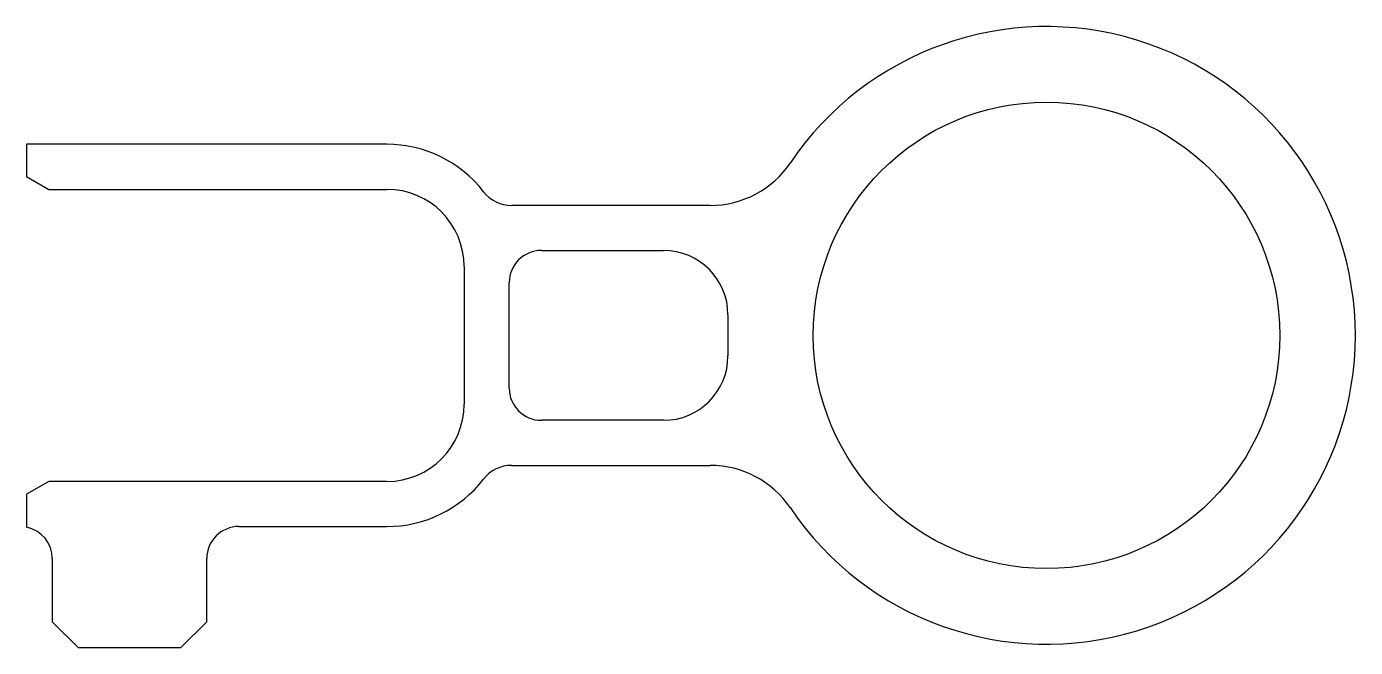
# Model space of a CAD drawing. Extents: x 98 to 305, y 395 to 492.
import ezdxf

# ---------------------------------------------------------------- set-up
doc = ezdxf.new("R2010")
doc.units = 0
doc.layers.get('0').update_dxf_attribs({"linetype": 'CONTINUOUS'})

msp = doc.modelspace()

# ---------------------------------------------------------------- linework, layer by layer
for p, q in [((154.3, 473.65), (98.3, 473.65)), ((98.3, 473.65), (98.3, 468.65)), ((98.3, 468.65), (101.77, 466.65)), ((101.77, 466.65), (154.3, 466.65)), ((204.55, 464.15), (173.68, 464.15)), ((178.3, 457.15), (197.3, 457.15)), ((166.3, 454.65), (166.3, 433.25)), ((173.3, 435.75), (173.3, 452.15)), ((207.3, 447.15), (207.3, 440.75)), ((197.3, 430.75), (178.3, 430.75)), ((173.68, 423.75), (204.55, 423.75)), ((101.77, 421.25), (98.3, 419.25)), ((98.3, 419.25), (98.3, 414.15)), ((154.3, 421.25), (101.77, 421.25)), ((131.3, 414.25), (154.3, 414.25)), ((102.3, 409.25), (102.3, 399.45)), ((126.3, 399.45), (126.3, 409.25)), ((102.3, 399.45), (106.3, 395.45)), ((122.3, 395.45), (126.3, 399.45)), ((106.3, 395.45), (122.3, 395.45))]:
    msp.add_line(p, q)
msp.add_circle((256.8, 443.95), 36.25)
for centre, radius, start, end in [((256.8, 443.95), 48, 213.968, 146.032), ((154.3, 454.65), 19, 37.752, 90), ((204.55, 479.15), 15, 270, 326.032), ((154.3, 454.65), 12, 0, 90), ((173.68, 469.65), 5.5, 217.752, 270), ((178.3, 452.15), 5, 90, 180), ((197.3, 447.15), 10, 0, 90), ((197.3, 440.75), 10, 270, 360), ((178.3, 435.75), 5, 180, 270), ((154.3, 433.25), 12, 270, 0), ((173.68, 418.25), 5.5, 90, 142.248), ((204.55, 408.75), 15, 33.968, 90), ((154.3, 433.25), 19, 270, 322.248), ((97.3, 409.25), 5, 0, 78.463), ((131.3, 409.25), 5, 90, 180)]:
    msp.add_arc(centre, radius, start, end)

doc.saveas('drawing.dxf')
